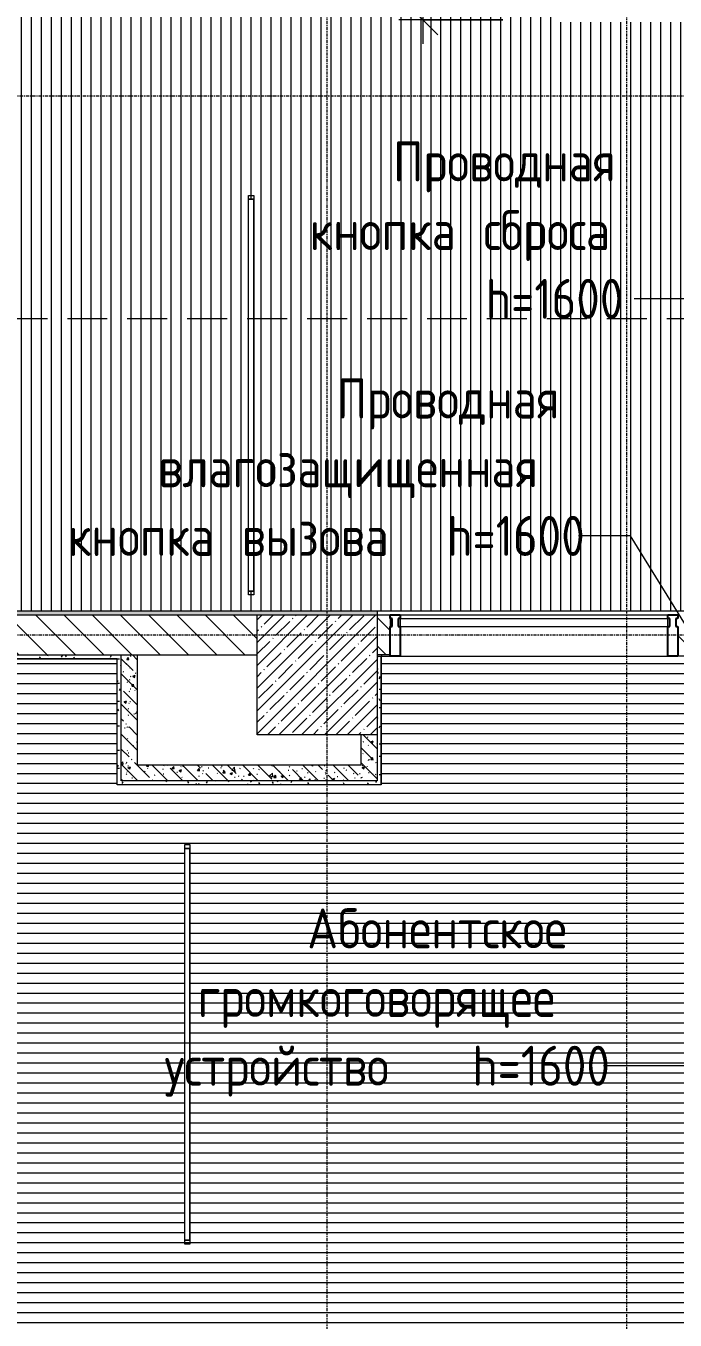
# Model space of a CAD drawing. Header units: millimetres. Extents: x 1311 to 195818, y -8553 to 29000.
# Drawn here: x 20448 to 23697, y 4369 to 10850 of the extents above; entities that cross this region are included whole.
import ezdxf

# ---------------------------------------------------------------- set-up
doc = ezdxf.new("R2010")
doc.units = ezdxf.units.MM
doc.linetypes.add('ADSK_Штрих_ш2 п1', pattern=[300, 200, -100])
doc.linetypes.add('Осевая', pattern=[31.75, 6.35, -4.7625, 15.875, -4.7625])
for name, color, linetype, lineweight in [('A-ANNO-DIMS', 7, 'Continuous', 9), ('A-ANNO-DIMS-100', 7, 'Continuous', 9), ('A-CLNG-PATT', 7, 'Continuous', 9), ('A-DETL-6', 7, 'ADSK_Штрих_ш2 п1', 9), ('A-GLAZ-CWMG', 7, 'Continuous', 9), ('A-GLAZ-CWMG-1', 7, 'Continuous', 25), ('A-WALL', 7, 'Continuous', 9), ('I-WALL', 7, 'Continuous', 9), ('S-COLS', 7, 'Continuous', 9), ('Оси-2', 7, 'Осевая', 9)]:
    doc.layers.add(name, color=color, linetype=linetype, lineweight=lineweight)
for name, color, linetype, lineweight, true_color in [('A-CLNG-1', 7, 'Continuous', 9, 0xeaeaea), ('A-WALL-1', 7, 'Continuous', 9, 0x3c3c3c), ('A-WALL-FNSH-1', 7, 'Continuous', 9, 0x3c3c3c), ('E-LITE-EQPM-1', 7, 'Continuous', 9, 0xff8080), ('G-ANNO-TEXT-1', 7, 'Continuous', 9, 0x3c3c3c), ('S-COLS-1', 9, 'Continuous', 9, 0x808080), ('S-COLS-2', 7, 'Continuous', 9, 0x3c3c3c)]:
    doc.layers.add(name, color=color, linetype=linetype, lineweight=lineweight, true_color=true_color)
doc.styles.add('GOST Common_2', font='GOST_Common.ttf', dxfattribs={"width": 0.9, "height": 200})
doc.styles.add('ISOCPEUR', font='isocpeur.ttf', dxfattribs={"width": 0.9, "height": 250})
doc.dimstyles.new('ISO-2_5_0_9К_БОЛЬШОЙ', dxfattribs={"dimscale": 304.8, "dimtxt": 248.995294, "dimasz": 0.492126, "dimexe": 0.393701, "dimexo": 0.984252, "dimgap": 0, "dimtad": 1, "dimdec": 0, "dimrnd": 10, "dimzin": 0, "dimdsep": 46, "dimtxsty": 'ISOCPEUR', "dimblk1": 'OBLIQUE', "dimblk2": 'OBLIQUE', "dimsah": 1, "dimcen": 0.09, "dimdle": 0.393701, "dimazin": 0, "dimtfac": 1, "dimtdec": 4, "dimtix": 1, "dimtmove": 0, "dimatfit": 3, "dimfxl": 1, "dimtvp": 1, "dimtolj": 1, "dimtzin": 0, "dimarcsym": 2})
pattern_1 = [(135, (9445.76, 0), (-70.7107, -70.7107), [])]
pattern_2 = [(135, (9445.76, 0), (-75.43415, -75.43415), [106.68, -17.78, 3.556, -17.78]), (135, (9445.76, 75.39), (-75.43415, -75.43415), []), (50, (9445.76, 0), (127.5292, -11.1576), [13.335, -146.685]), (355, (9445.76, 0), (-24.6697, 133.74), [10.668, -117.348]), (100.451, (9456.39, -0.93), (102.8597, 122.5818), [11.333, -124.663]), (46.184, (9445.76, 35.56), (189.7552, -29.4304), [20.002, -220.027]), (96.636, (9461.58, 33.1), (166.1822, 173.1996), [17, -186.995]), (351.184, (9445.76, 35.56), (166.184, 173.1976), [16.002, -176.022]), (21, (9463.54, 26.67), (106.1303, -71.586), [13.335, -146.685]), (326, (9463.54, 26.67), (43.2619, 128.9318), [10.668, -117.348]), (71.451, (9472.39, 20.7), (149.392, 57.3451), [11.333, -124.663]), (37.5, (9445.765, 0), (2.16223, 59.18836), [3.353, -112.573, 3.353, -115.773, -117.792]), (37.5, (9445.765, 0), (2.16223, 59.18836), [-235.052, 3.353, -114.44]), (7.5, (9445.765, 0), (46.77386, 70.12615), [3.353, -64.567, 3.353, -109.906, -44.894]), (7.5, (9445.765, 0), (46.77386, 70.12615), [-181.178, 3.353, -41.542]), (327.5, (9406.116, 0), (94.91367, -4.0101), [3.353, -41.097, 3.353, -135.331, -184.023]), (327.5, (9406.116, 0), (94.91367, -4.0101), [-183.134, 3.353, -180.67]), (317.5, (9388.336, 0), (103.69057, 17.7988), [3.353, -54.432, 3.353, -88.748, -130.683]), (317.5, (9388.336, 0), (103.69057, 17.7988), [-149.885, 3.353, -127.33])]
pattern_3 = [(0, (9445.765, 0), (121.92, 30.48), [10.058, -81.382, 10.058, -81.382, -487.68]), (0, (9445.765, 0), (121.92, 30.48), [-182.88, 10.058, -172.822, 10.058, -81.382, -213.36]), (0, (9445.765, 0), (121.92, 30.48), [-457.2, 10.058, -50.902, 10.058, -142.342]), (120, (9491.485, 15.24), (-87.356454, 90.34582), [10.058, -81.382, 10.058, -81.382, -487.68]), (120, (9491.485, 15.24), (-87.356454, 90.34582), [-182.88, 10.058, -172.822, 10.058, -81.382, -213.36]), (120, (9491.485, 15.24), (-87.356454, 90.34582), [-457.2, 10.058, -50.902, 10.058, -142.342]), (240, (9506.725, 76.2), (-34.563546, -120.82582), [10.058, -81.382, 10.058, -81.382, -487.68]), (240, (9506.725, 76.2), (-34.563546, -120.82582), [-182.88, 10.058, -172.822, 10.058, -81.382, -213.36]), (240, (9506.725, 76.2), (-34.563546, -120.82582), [-457.2, 10.058, -50.902, 10.058, -142.342])]

# ---------------------------------------------------------------- blocks, each defined once
blk = doc.blocks.new('BSC_Колонна _Прямоугольная - 600х600-20441433-Сводный план потолков 1 этажа в осях 1-12')
at = {"layer": 'S-COLS-1'}
h = blk.add_hatch(dxfattribs=at)
h.set_pattern_fill('FP_71', color=256, style=0, pattern_type=2)
h.set_pattern_definition([(45, (-12460, -7600), (-57.02463, 57.02463), []), (45, (-12402.975, -7600), (-57.02463, 57.02463), [100.806, -20.161, 3.353, -16.808])])
h.paths.add_polyline_path([(-300, -300), (300, -300), (300, 300), (-300, 300), (-300, 100)])
at = {"layer": 'S-COLS-2'}
for p, q in [((-300, 300), (300, 300)), ((-300, -300), (-300, 300)), ((300, 300), (300, -300)), ((300, -300), (-300, -300))]:
    blk.add_line(p, q, dxfattribs=at)
blk = doc.blocks.new('Downlight - Strip - 2000 мм-27655400-Сводный план потолков 1 этажа в осях 1-12')
at = {"layer": 'E-LITE-EQPM-1'}
for p, q in [((-1000, -231.3), (-1000, -205.9)), ((-1000, -205.9), (-980.9, -205.9)), ((-980.9, -231.3), (-1000, -231.3)), ((-980.9, -231.3), (-980.9, -205.9)), ((-980.9, -205.9), (981, -205.9)), ((-980.9, -205.9), (-980.9, -231.3)), ((-980.9, -231.3), (-980.9, -205.9)), ((-980.9, -205.9), (-980.9, -231.3)), ((-980.9, -205.9), (981, -205.9)), ((-980.9, -205.9), (981, -205.9)), ((981, -231.3), (-980.9, -231.3)), ((981, -231.3), (-980.9, -231.3)), ((-980.9, -231.3), (981, -231.3)), ((981, -205.9), (981, -231.3)), ((981, -231.3), (981, -205.9)), ((981, -205.9), (1000, -205.9)), ((981, -231.3), (981, -205.9)), ((981, -205.9), (981, -231.3)), ((1000, -231.3), (981, -231.3)), ((1000, -205.9), (1000, -231.3))]:
    blk.add_line(p, q, dxfattribs=at)
blk = doc.blocks.new('Прямоугольный импост - Импост структурный с накладкой - 190мм-32633035-Сводный план потолков 1 этажа в осях 1-12')
at = {"layer": 'A-GLAZ-CWMG-1'}
for p, q in [((0, 190), (-50, 190)), ((-50, 190), (-50, 40)), ((0, 40), (0, 190)), ((-50, 40), (-40, 40)), ((-40, 0), (-50, 0)), ((-50, 0), (-50, -17)), ((-40, 40), (-40, 0)), ((-10, 0), (-10, 40)), ((-10, 40), (0, 40)), ((0, 0), (-10, 0)), ((0, -17), (0, 0)), ((-50, -17), (0, -17))]:
    blk.add_line(p, q, dxfattribs=at)
blk = doc.blocks.new('Прямоугольный импост - Импост структурный с накладкой - 190мм-33226183-Сводный план потолков 1 этажа в осях 1-12')
at = {"layer": 'A-GLAZ-CWMG-1'}
for p, q in [((-50, 40), (-50, 190)), ((-50, 190), (0, 190)), ((0, 190), (0, 40)), ((-40, 40), (-50, 40)), ((-50, 0), (-40, 0)), ((-50, -17), (-50, 0)), ((-40, 0), (-40, 40)), ((0, 40), (-10, 40)), ((-10, 40), (-10, 0)), ((-10, 0), (0, 0)), ((0, 0), (0, -17)), ((0, -17), (-50, -17))]:
    blk.add_line(p, q, dxfattribs=at)
blk = doc.blocks.new('Прямоугольный импост - Импост структурный с накладкой - 190мм-33226261-Сводный план потолков 1 этажа в осях 1-12')
at = {"layer": 'A-GLAZ-CWMG'}
for p, q in [((12875, 7900), (14215, 7900)), ((12875, 7883), (12875, 7843)), ((12875, 7883), (14215, 7883)), ((12875, 7843), (14215, 7843)), ((14215, 7843), (14215, 7883)), ((12875, 7693), (14215, 7693))]:
    blk.add_line(p, q, dxfattribs=at)
blk = doc.blocks.new('Прямоугольный импост - Импост структурный с накладкой - 190мм-33226828-Сводный план потолков 1 этажа в осях 1-12')
at = {"layer": 'A-GLAZ-CWMG'}
blk.add_line((-50, 190), (0, 190), dxfattribs=at)
blk = doc.blocks.new('DIMBLOCK27-Сводный план потолков 1 этажа в осях 1-12')
at = {"layer": 'A-ANNO-DIMS-100', "lineweight": 20}
for p, q in [((22434.3, 13050), (22359.3, 13125)), ((22434.3, 13050), (22509.3, 12975)), ((22434.3, 10880), (22359.3, 10955)), ((22434.3, 10880), (22509.3, 10805))]:
    blk.add_line(p, q, dxfattribs=at)
at = {"layer": 'A-ANNO-DIMS-100'}
for p, q in [((22415.8, 13050), (22554.3, 13050)), ((22434.3, 13050), (22415.8, 13050)), ((22434.3, 13050), (22434.3, 10760)), ((22835.8, 10880), (22314.3, 10880)), ((22434.3, 10880), (22835.8, 10880))]:
    blk.add_line(p, q, dxfattribs=at)
at = {"layer": 'A-ANNO-DIMS-100', "color": 0, "insert": (22107.7, 11749.5), "char_height": 250, "width": 517.144, "attachment_point": 1, "rotation": 90, "line_spacing_factor": 1.149209, "style": 'ISOCPEUR'}
blk.add_mtext('1/2', dxfattribs=at)
blk = doc.blocks.new('_Oblique')
at = {"color": 0, "linetype": 'ByBlock', "lineweight": -2}
blk.add_line((-0.5, -0.5), (0.5, 0.5), dxfattribs=at)

msp = doc.modelspace()

# ---------------------------------------------------------------- hatches: boundary and pattern name
at = {"layer": 'A-CLNG-PATT'}
h = msp.add_hatch(dxfattribs=at)
h.set_pattern_fill('FP_90', color=256, style=0, pattern_type=2)
h.set_pattern_definition([(90, (12025.765, 14181.893), (50, -3e-15), [])])
h.paths.add_polyline_path([(20155.2, 7920), (29435.8, 7920), (29435.8, 10868.5), (23124.8, 10868.5), (23124.8, 10886.1), (21889.5, 11574.1), (21889.5, 11498.1), (21864.1, 11498.1), (21864.1, 11588.2), (19689.5, 12799.3), (19689.5, 12098.1), (19664.1, 12098.1), (19664.1, 12813.5), (16544.3, 14551), (16579.8, 14554.5), (19664.1, 12825.8), (19664.1, 14060), (19689.5, 14060), (19689.5, 12811.6), (21864.1, 11592.8), (21864.1, 13460), (21889.5, 13460), (21889.5, 11578.5), (23124.8, 10886.2), (23124.8, 15199), (16544.3, 14575.1), (16544.3, 15001), (23124.8, 15200), (16225.8, 15200), (16225.8, 14975), (16543.3, 14975), (16543.3, 14575), (16225.8, 14575), (16225.8, 12775), (16240.8, 12775), (16240.8, 12725), (16225.8, 12725), (16225.8, 10880), (12984.8, 10880), (12984.8, 11380), (11276.8, 11379), (11275.8, 10879.8), (9990.8, 10600), (12870.3, 10729.3), (10735.8, 7920), (17619.4, 7920)])
h.paths.add_polyline_path([(24610.8, 7921), (24610.8, 7941), (24710.8, 7941), (24710.8, 7921)])
h.paths.add_polyline_path([(24025.8, 7921), (23925.8, 7921), (23925.8, 7941), (24025.8, 7941)])
h.paths.add_polyline_path([(13588.5, 8019.5), (13563.1, 8019.5), (13563.1, 9981.4), (13588.5, 9981.4), (13588.5, 8141.5)])
h.paths.add_polyline_path([(21588.5, 8019.5), (21563.1, 8019.5), (21563.1, 9981.4), (21588.5, 9981.4), (21588.5, 8141.5)])
h.paths.add_polyline_path([(9575.8, 8520), (10735.8, 8520), (9990.8, 10600), (9575.8, 10600), (9575.8, 8521)])
h.paths.add_polyline_path([(17588.5, 8819.5), (17563.1, 8819.5), (17563.1, 10781.4), (17588.5, 10781.4), (17588.5, 9555.8)])
h.paths.add_polyline_path([(25563.1, 8820.1), (25563.1, 10782), (25588.5, 10782), (25588.5, 8820.1)])
h.paths.add_polyline_path([(9751.7, 9501), (9704.8, 9512.5), (9662.2, 9534.9), (9626.1, 9566.9), (9598.7, 9606.6), (9581.6, 9651.6), (9575.8, 9699.5), (9581.6, 9747.4), (9598.7, 9792.4), (9626.1, 9832.1), (9662.2, 9864.1), (9704.8, 9886.5), (9751.7, 9898), (9799.9, 9898), (9848.2, 9885.7), (9889.4, 9864.1), (9925.5, 9832.1), (9952.9, 9792.4), (9970, 9747.4), (9975.8, 9699.5), (9970, 9651.6), (9952.9, 9606.6), (9925.5, 9566.9), (9889.4, 9534.9), (9846.7, 9512.5), (9799.9, 9501), (9771.5, 9501)])
h.paths.add_polyline_path([(17464.1, 11498.1), (17464.1, 13460), (17489.5, 13460), (17489.5, 11498.1)])
h.paths.add_polyline_path([(22891.7, 12851.5), (22844.8, 12863), (22802.2, 12885.4), (22766.1, 12917.4), (22738.7, 12957.1), (22721.6, 13002.1), (22715.8, 13050), (22721.6, 13097.9), (22738.7, 13142.9), (22766.1, 13182.6), (22802.2, 13214.6), (22844.8, 13237), (22891.7, 13248.5), (22939.9, 13248.5), (22986.7, 13237), (23029.4, 13214.6), (23065.5, 13182.6), (23092.9, 13142.9), (23110, 13097.9), (23115.8, 13050), (23110, 13002.1), (23092.9, 12957.1), (23065.5, 12917.4), (23029.4, 12885.4), (22986.7, 12863), (22939.9, 12851.5)])
h = msp.add_hatch(dxfattribs=at)
h.set_pattern_fill('FP_85', color=256, style=0, pattern_type=2)
h.set_pattern_definition([(0, (21565.765, 4107), (0, -50), [])])
h.paths.add_polyline_path([(27762.3, 521), (29935.8, 521), (29934.8, 4370), (23755.8, 4370), (23755.8, 7693), (22225.8, 7693), (22225.8, 7050), (20905.8, 7050), (20904.8, 7680), (18205.8, 7679), (18205.8, 7120), (17085.8, 7120), (17085.8, 7693), (13195.8, 7693), (13195.8, 521), (26494.4, 521)])
h.paths.add_polyline_path([(29654.8, 601), (29606.9, 606.8), (29561.8, 623.9), (29522.1, 651.3), (29490.2, 687.4), (29467.8, 730.1), (29456.2, 776.9), (29456.2, 825.1), (29467.8, 871.9), (29490.2, 914.6), (29522.1, 950.7), (29561.8, 978.1), (29606.9, 995.2), (29654.8, 1001), (29702.6, 995.2), (29747.7, 978.1), (29787.4, 950.7), (29819.4, 914.6), (29841.8, 871.9), (29853.3, 825.1), (29853.3, 776.9), (29841.8, 730.1), (29819.4, 687.4), (29787.4, 651.3), (29747.7, 623.9), (29702.6, 606.8), (29664.1, 602.1)])
h.paths.add_polyline_path([(27231.4, 1464), (27231.4, 3425.9), (27256.8, 3425.9), (27256.8, 1464)])
h.paths.add_polyline_path([(24256.8, 1464), (24231.4, 1464), (24231.4, 3425.9), (24256.8, 3425.9), (24256.8, 2570)])
h.paths.add_polyline_path([(21231.4, 1464), (21231.4, 3425.9), (21256.8, 3425.9), (21256.8, 1464)])
h.paths.add_polyline_path([(18451.4, 1464), (18451.4, 3425.9), (18476.8, 3425.9), (18476.8, 1464)])
h.paths.add_polyline_path([(15709.5, 1464), (15684.1, 1464), (15684.1, 3425.9), (15709.5, 3425.9), (15709.5, 2570)])
h.paths.add_polyline_path([(21243.1, 4769), (21243.1, 6730.9), (21268.5, 6730.9), (21268.5, 4769)])
h.paths.add_polyline_path([(18488.5, 4769), (18463.1, 4769), (18463.1, 6730.9), (18488.5, 6730.9), (18488.5, 6284.3)])
h.paths.add_polyline_path([(15699.9, 4769), (15683.1, 4769), (15683.1, 6730.9), (15708.5, 6730.9), (15708.5, 4769)])
h.paths.add_polyline_path([(13556.8, 7210), (13508.9, 7215.8), (13463.8, 7232.9), (13424.1, 7260.3), (13392.2, 7296.4), (13369.8, 7339.1), (13358.2, 7385.9), (13358.2, 7434.1), (13369.8, 7480.9), (13392.2, 7523.6), (13424.1, 7559.7), (13463.8, 7587.1), (13508.9, 7604.2), (13556.8, 7610), (13604.6, 7604.2), (13649.7, 7587.1), (13689.4, 7559.7), (13721.4, 7523.6), (13743.8, 7480.9), (13755.3, 7434.1), (13755.3, 7385.9), (13743.8, 7339.1), (13721.4, 7296.4), (13689.4, 7260.3), (13649.7, 7232.9), (13604.6, 7215.8), (13580.8, 7212.9)])
at = {"layer": 'I-WALL'}
h = msp.add_hatch(dxfattribs=at)
h.set_pattern_fill('FP_84', color=256, style=0, pattern_type=2)
h.set_pattern_definition(pattern_3)
h.paths.add_polyline_path([(22205.8, 7900), (22205.8, 7920), (17105.8, 7920), (17105.8, 7900), (22056.9, 7900)])
h = msp.add_hatch(dxfattribs=at)
h.set_pattern_fill('FP_18', color=256, style=0, pattern_type=2)
h.set_pattern_definition(pattern_1)
h.paths.add_polyline_path([(20155.2, 7700), (21605.8, 7700), (21605.8, 7900), (17705.8, 7900), (17705.8, 7700), (18646.1, 7700)])
h = msp.add_hatch(dxfattribs=at)
h.set_pattern_fill('FP_18', color=256, style=0, pattern_type=2)
h.set_pattern_definition(pattern_1)
h.paths.add_polyline_path([(25300.8, 7700), (26105.8, 7700), (26105.8, 7900), (25275.8, 7900), (25275.8, 7700)])
h.paths.add_polyline_path([(23958.7, 7700), (24175.8, 7700), (24175.8, 7900), (23710.8, 7900), (23710.8, 7700), (23775.8, 7700)])
h.paths.add_polyline_path([(22205.8, 7700), (22270.8, 7700), (22270.8, 7900), (22205.8, 7900)])
h = msp.add_hatch(dxfattribs=at)
h.set_pattern_fill('FP_84', color=256, style=0, pattern_type=2)
h.set_pattern_definition(pattern_3)
h.paths.add_polyline_path([(20904.8, 7680), (20925.8, 7680), (20925.8, 7700), (18185.8, 7700), (18185.8, 7680), (20847.8, 7680)])
h = msp.add_hatch(dxfattribs=at)
h.set_pattern_fill('FP_84', color=256, style=0, pattern_type=2)
h.set_pattern_definition(pattern_3)
h.paths.add_polyline_path([(20905.8, 7050), (20925.8, 7050), (20925.8, 7680), (20905.8, 7680), (20905.8, 7070)])
h = msp.add_hatch(dxfattribs=at)
h.set_pattern_fill('FP_41', color=256, style=0, pattern_type=2)
h.set_pattern_definition(pattern_2)
h.paths.add_polyline_path([(20925.8, 7150), (21005.8, 7150), (21005.8, 7700), (20925.8, 7700), (20925.8, 7677.1)])
h = msp.add_hatch(dxfattribs=at)
h.set_pattern_fill('FP_84', color=256, style=0, pattern_type=2)
h.set_pattern_definition(pattern_3)
h.paths.add_polyline_path([(22214.3, 7070), (22225.8, 7070), (22225.8, 7693), (22205.8, 7693), (22205.8, 7070)])
h = msp.add_hatch(dxfattribs=at)
h.set_pattern_fill('FP_41', color=256, style=0, pattern_type=2)
h.set_pattern_definition(pattern_2)
h.paths.add_polyline_path([(22205.8, 7070), (22205.8, 7300), (22125.8, 7300), (22125.8, 7070)])
h = msp.add_hatch(dxfattribs=at)
h.set_pattern_fill('FP_41', color=256, style=0, pattern_type=2)
h.set_pattern_definition(pattern_2)
h.paths.add_polyline_path([(22125.8, 7070), (22125.8, 7150), (20925.8, 7150), (20925.8, 7070), (21423, 7070)])
h = msp.add_hatch(dxfattribs=at)
h.set_pattern_fill('FP_84', color=256, style=0, pattern_type=2)
h.set_pattern_definition(pattern_3)
h.paths.add_polyline_path([(22093.8, 7050), (22225.8, 7050), (22225.8, 7070), (20925.8, 7070), (20925.8, 7050), (21423, 7050)])

# ---------------------------------------------------------------- linework, layer by layer
at = {"layer": 'A-CLNG-1'}
for p, q in [((10735.8, 7920), (29435.8, 7920)), ((20904.8, 7680), (18205.8, 7680)), ((22230.8, 7693), (22225.8, 7693)), ((23755.8, 7693), (23660.8, 7693))]:
    msp.add_line(p, q, dxfattribs=at)
at = {"layer": 'A-DETL-6'}
for p, q in [((13155.8, 9384.5), (26825.8, 9384.5)), ((15084.8, 5757), (21705.8, 5757))]:
    msp.add_line(p, q, dxfattribs=at)
at = {"layer": 'A-WALL'}
for p, q in [((20905.8, 7680), (20904.8, 7680)), ((20905.8, 7050), (20905.8, 7680))]:
    msp.add_line(p, q, dxfattribs=at)
at = {"layer": 'A-WALL-1'}
for p, q in [((22205.8, 7920), (22205.8, 7900)), ((17705.8, 7900), (21605.8, 7900)), ((22205.8, 7900), (22270.8, 7900)), ((22270.8, 7900), (22270.8, 7700)), ((17705.8, 7700), (21605.8, 7700)), ((20925.8, 7070), (20925.8, 7700)), ((21005.8, 7700), (21005.8, 7150)), ((22270.8, 7700), (22205.8, 7700)), ((22205.8, 7693), (22225.8, 7693)), ((22225.8, 7693), (22225.8, 7690)), ((22125.8, 7150), (22125.8, 7300)), ((22205.8, 7300), (22205.8, 7070)), ((21005.8, 7150), (22125.8, 7150)), ((22205.8, 7070), (20925.8, 7070)), ((22225.8, 7050), (20905.8, 7050))]:
    msp.add_line(p, q, dxfattribs=at)
at = {"layer": 'A-WALL-FNSH-1'}
for p, q in [((17105.8, 7921), (22270.8, 7921)), ((22270.8, 7921), (22270.8, 7920)), ((20904.8, 7679), (18206.8, 7679)), ((20904.8, 7049), (20904.8, 7679)), ((22225.8, 7050), (22225.8, 7690)), ((22225.8, 7690), (22226.8, 7690)), ((22226.8, 7690), (22226.8, 7049)), ((22230.8, 7693), (22270.8, 7693)), ((22230.8, 7692), (22230.8, 7693)), ((22270.8, 7692), (22230.8, 7692)), ((22270.8, 7693), (22270.8, 7692)), ((22226.8, 7049), (20904.8, 7049))]:
    msp.add_line(p, q, dxfattribs=at)
at = {"layer": 'G-ANNO-TEXT-1'}
for p, q in [((24056.1, 9483.1), (23493.4, 9483.1)), ((23474.1, 8295.8), (23213.2, 8295.8)), ((24056.1, 7353.8), (23474.1, 8295.8)), ((24227.4, 5642.8), (23339.4, 5642.8))]:
    msp.add_line(p, q, dxfattribs=at)
at = {"layer": 'Оси-2'}
for p, q in [((21955.8, 593.7), (21955.8, 24898.1)), ((23455.8, 593.7), (23455.8, 24898.1)), ((10277.3, 10500), (45435.8, 10500)), ((9007.3, 7800), (45435.8, 7800))]:
    msp.add_line(p, q, dxfattribs=at)

# ---------------------------------------------------------------- block references
at = {"layer": 'A-GLAZ-CWMG', "rotation": 180}
for name in ['Прямоугольный импост - Импост структурный с накладкой - 190мм-33226183-Сводный план потолков 1 этажа в осях 1-12', 'Прямоугольный импост - Импост структурный с накладкой - 190мм-33226828-Сводный план потолков 1 этажа в осях 1-12']:
    msp.add_blockref(name, (22270.8, 7883), dxfattribs=at)
at = {"layer": 'A-GLAZ-CWMG'}
msp.add_blockref('Прямоугольный импост - Импост структурный с накладкой - 190мм-33226261-Сводный план потолков 1 этажа в осях 1-12', (9445.8, 0), dxfattribs=at)
at = {"layer": 'A-GLAZ-CWMG', "extrusion": (0, 0, -1), "rotation": 180}
msp.add_blockref('Прямоугольный импост - Импост структурный с накладкой - 190мм-32633035-Сводный план потолков 1 этажа в осях 1-12', (-23710.8, 7883), dxfattribs=at)
at = {"layer": 'E-LITE-EQPM-1', "rotation": 90}
for p in [(21357.1, 9000.5), (21037.1, 5750)]:
    msp.add_blockref('Downlight - Strip - 2000 мм-27655400-Сводный план потолков 1 этажа в осях 1-12', p, dxfattribs=at)
at = {"layer": 'S-COLS'}
msp.add_blockref('BSC_Колонна _Прямоугольная - 600х600-20441433-Сводный план потолков 1 этажа в осях 1-12', (21905.8, 7600), dxfattribs=at)

# ---------------------------------------------------------------- texts
at = {"layer": 'G-ANNO-TEXT-1', "char_height": 200, "attachment_point": 1, "style": 'GOST Common_2'}
for s, insert, width in [('Проводная', (22285.2, 10271), 1464.683), ('\\fGOST Common|b0|i0|c204|p34|;\\W.9; ', (22672.2, 9927.1), 79.367), ('сброса', (22737.6, 9927.1), 916.329), ('кнопка', (21868.5, 9927.1), 974.05), ('h=1600', (22749.5, 9583.1), 901.898), ('Проводная', (22004.4, 9083.7), 1464.683), ('влагозащищенная', (21111.5, 8739.7), 2546.961), ('\\fGOST Common|b0|i0|c204|p34|;\\W.9; ', (21462.7, 8395.8), 79.367), ('вызова', (21528.2, 8395.8), 981.266), ('  h=1600', (22337.8, 8395.8), 1060.633), ('кнопка', (20659, 8395.8), 974.05), ('Абонентское', (21856.4, 6430.7), 1796.582), ('громкоговорящее', (21308.8, 6086.7), 2460.379), ('устройство', (21142.1, 5742.8), 1601.772), ('  h=1600', (22463.7, 5742.8), 1060.633)]:
    msp.add_mtext(s, dxfattribs=dict(at, insert=insert, width=width))

# ---------------------------------------------------------------- dimensions: what is measured, and where the dimension line sits
at = {"layer": 'A-ANNO-DIMS'}
dim = msp.add_linear_dim(base=(22434.3, 10880), p1=(22715.8, 13050), p2=(23135.8, 10880), angle=90, text='1/2', dimstyle='ISO-2_5_0_9К_БОЛЬШОЙ', override={"dimpost": '<>', "dimfxl": 2210.271458}, dxfattribs=at)
dim.commit()
dim.dimension.update_dxf_attribs({"geometry": 'DIMBLOCK27-Сводный план потолков 1 этажа в осях 1-12', "text_midpoint": (22309.3, 11965)})

doc.saveas('drawing.dxf')
